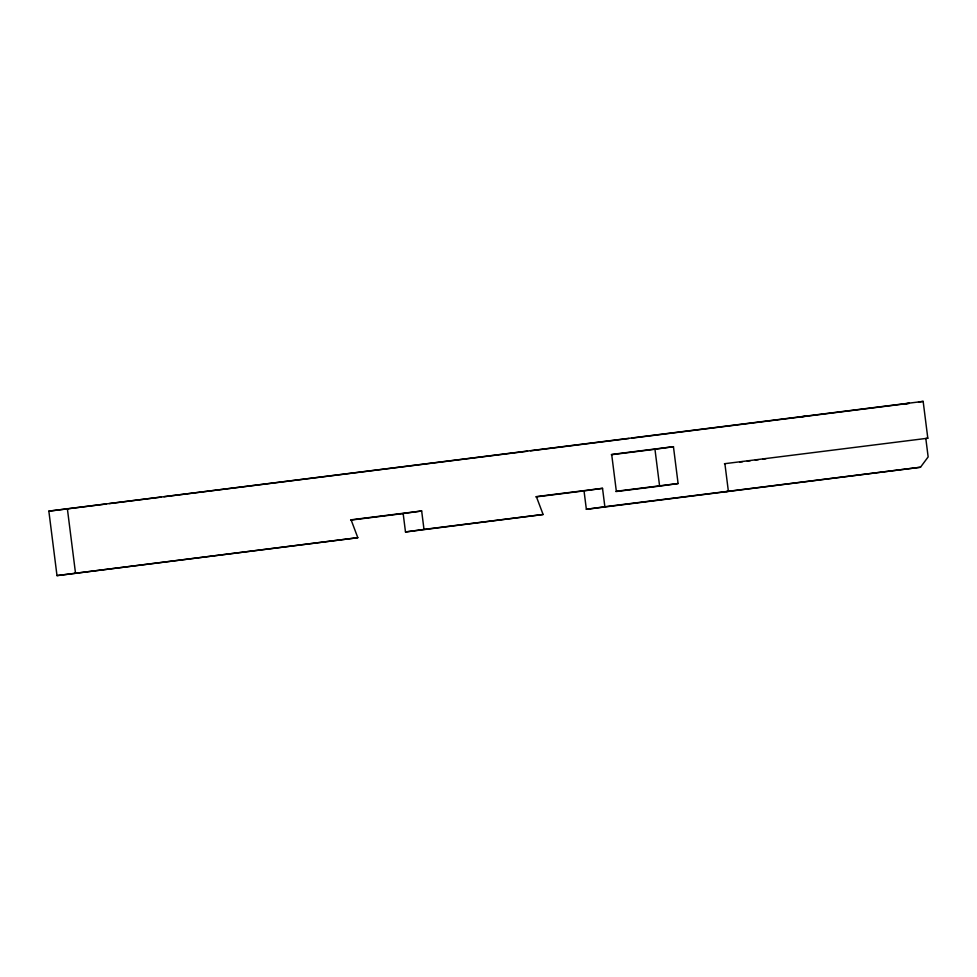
<?xml version="1.0" encoding="UTF-8"?>
<svg xmlns="http://www.w3.org/2000/svg" width="977" height="977" viewBox="0 0 977 977"><rect width="100%" height="100%" fill="white"/><g stroke="black" fill="none" stroke-linecap="round" stroke-linejoin="round"><path stroke-width="1.47" d="M586.359 509.298L604.861 506.745L602.528 488.329L584.026 490.881L586.359 509.298L920.493 467.238L928.15 456.918L925.817 438.502L927.808 438.221L923.155 401.388L48.85 511.142L56.996 575.612L357.814 537.692L351.085 519.825L421.661 510.983L423.994 529.4L405.492 531.964L403.159 513.536L421.661 510.983M798.991 417.118L808.248 415.836M904.653 403.941L909.282 403.306L632.009 438.099M918.527 402.023L923.155 401.388M654.956 449.249L673.446 446.697L678.099 483.542L659.609 486.094L654.956 449.249L611.272 454.732M56.996 575.612L357.814 537.692M602.528 488.329L536.361 496.621L543.102 514.488L405.492 531.964M726.387 491.553L728.378 491.272L724.885 463.648M48.85 511.142L106.408 503.937M109.436 503.558L160.936 497.11M163.965 496.719L527.495 451.191M530.523 450.812L628.98 438.478M673.446 446.697L611.687 454.439L616.34 491.272L678.099 483.542M724.421 463.733L927.808 438.221M739.699 462.023L742.728 461.645M747.271 461.083L750.299 460.704M755.306 460.045L758.335 459.666M762.878 459.092L765.907 458.714M350.609 520.118L403.159 513.536M535.909 496.914L584.026 490.881M615.925 491.565L658.095 486.277M423.994 529.4L543.102 514.488M604.861 506.745L920.493 467.238M67.352 508.59L75.498 573.059"/></g></svg>
